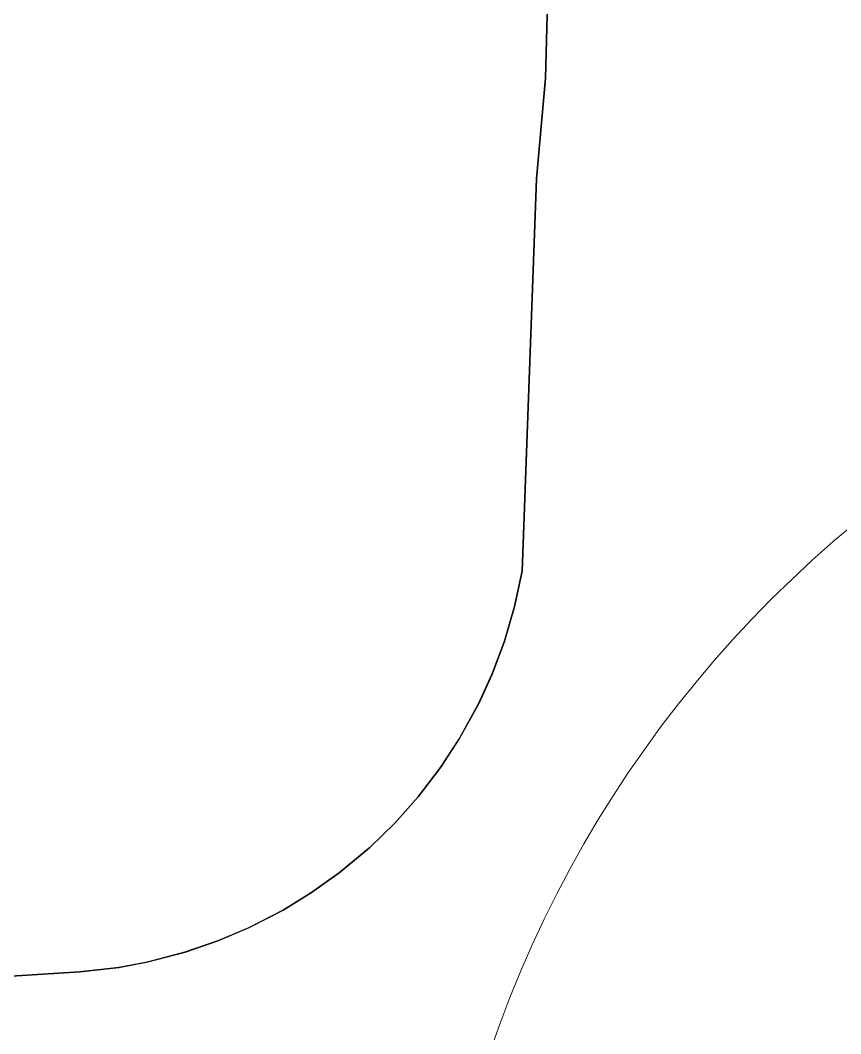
# Model space of a CAD drawing. Header units: inches. Extents: x 2605 to 2965, y 1528 to 1642.
# Drawn here: x 2726.72 to 2743.54, y 1564.58 to 1585.37 of the extents above; entities that cross this region are included whole.
import ezdxf

# ---------------------------------------------------------------- set-up
doc = ezdxf.new("R2010")
doc.units = ezdxf.units.IN
doc.layers.add('table top', color=7, linetype='Continuous')

msp = doc.modelspace()

# ---------------------------------------------------------------- linework, layer by layer
at = {"color": 94, "lineweight": 9}
msp.add_circle((2759.092, 1556.529, 241.162), 24, dxfattribs=at)
at = {"layer": 'table top', "invisible_edges": 15}
for points in [[(2727.94, 1565.852, 19.324), (2723.166, 1565.553, 19.324), (2723.165, 1606.955, 19.324), (2727.94, 1606.657, 19.324)], [(2727.94, 1565.852, 20.5), (2727.94, 1606.657, 20.5), (2723.166, 1606.955, 20.5), (2723.166, 1565.553, 20.5)], [(2727.94, 1606.657, 19.324), (2728.596, 1606.586, 19.324), (2728.74, 1565.944, 19.324), (2727.94, 1565.852, 19.324)], [(2727.94, 1606.657, 20.5), (2727.94, 1565.852, 20.5), (2728.741, 1565.945, 20.5), (2728.593, 1606.586, 20.5)], [(2728.593, 1606.586, 20.5), (2728.741, 1565.945, 20.5), (2729.321, 1566.053, 20.5), (2729.372, 1606.444, 20.5)], [(2728.596, 1606.586, 19.324), (2729.372, 1606.444, 19.324), (2729.33, 1566.055, 19.324), (2728.74, 1565.944, 19.324)], [(2729.372, 1606.444, 20.5), (2729.321, 1566.053, 20.5), (2730.094, 1566.255, 20.5), (2730.094, 1606.254, 20.5)], [(2729.372, 1606.444, 19.324), (2730.092, 1606.254, 19.324), (2730.097, 1566.256, 19.324), (2729.33, 1566.055, 19.324)], [(2730.092, 1606.254, 19.324), (2730.811, 1606.005, 19.324), (2730.768, 1566.487, 19.324), (2730.097, 1566.256, 19.324)], [(2730.094, 1606.254, 20.5), (2730.094, 1566.255, 20.5), (2730.77, 1566.488, 20.5), (2730.811, 1606.005, 20.5)], [(2730.811, 1606.005, 19.324), (2731.537, 1605.688, 19.324), (2731.409, 1566.759, 19.324), (2730.768, 1566.487, 19.324)], [(2730.811, 1606.005, 20.5), (2730.77, 1566.488, 20.5), (2731.406, 1566.758, 20.5), (2731.538, 1605.688, 20.5)], [(2731.538, 1605.688, 20.5), (2731.406, 1566.758, 20.5), (2732.106, 1567.119, 20.5), (2732.109, 1605.388, 20.5)], [(2731.537, 1605.688, 19.324), (2732.104, 1605.391, 19.324), (2732.108, 1567.12, 19.324), (2731.409, 1566.759, 19.324)], [(2732.104, 1605.391, 19.324), (2732.741, 1604.998, 19.324), (2732.691, 1567.478, 19.324), (2732.108, 1567.12, 19.324)], [(2732.109, 1605.388, 20.5), (2732.106, 1567.119, 20.5), (2732.69, 1567.477, 20.5), (2732.74, 1604.998, 20.5)], [(2732.74, 1604.998, 20.5), (2732.69, 1567.477, 20.5), (2733.256, 1567.88, 20.5), (2733.358, 1604.549, 20.5)], [(2732.741, 1604.998, 19.324), (2733.36, 1604.547, 19.324), (2733.257, 1567.882, 19.324), (2732.691, 1567.478, 19.324)], [(2733.358, 1604.549, 20.5), (2733.256, 1567.88, 20.5), (2733.882, 1568.403, 20.5), (2733.882, 1604.106, 20.5)], [(2733.36, 1604.547, 19.324), (2733.882, 1604.106, 19.324), (2733.882, 1568.403, 19.324), (2733.257, 1567.882, 19.324)], [(2733.882, 1604.106, 19.324), (2734.471, 1603.526, 19.324), (2734.396, 1568.903, 19.324), (2733.882, 1568.403, 19.324)], [(2733.882, 1604.106, 20.5), (2733.882, 1568.403, 20.5), (2734.39, 1568.898, 20.5), (2734.468, 1603.529, 20.5)], [(2734.468, 1603.529, 20.5), (2734.39, 1568.898, 20.5), (2734.876, 1569.443, 20.5), (2734.884, 1603.056, 20.5)], [(2734.471, 1603.526, 19.324), (2734.885, 1603.054, 19.324), (2734.876, 1569.444, 19.324), (2734.396, 1568.903, 19.324)], [(2734.884, 1603.056, 20.5), (2734.876, 1569.443, 20.5), (2735.334, 1570.043, 20.5), (2735.335, 1602.464, 20.5)], [(2734.885, 1603.054, 19.324), (2735.334, 1602.464, 19.324), (2735.335, 1570.046, 19.324), (2734.876, 1569.444, 19.324)], [(2735.334, 1602.464, 19.324), (2735.7, 1601.908, 19.324), (2735.723, 1570.639, 19.324), (2735.335, 1570.046, 19.324)], [(2735.335, 1602.464, 20.5), (2735.334, 1570.043, 20.5), (2735.725, 1570.642, 20.5), (2735.704, 1601.9, 20.5)], [(2735.7, 1601.908, 19.324), (2736.059, 1601.266, 19.324), (2736.114, 1571.351, 19.324), (2735.723, 1570.639, 19.324)], [(2735.704, 1601.9, 20.5), (2735.725, 1570.642, 20.5), (2736.116, 1571.355, 20.5), (2736.059, 1601.266, 20.5)], [(2736.059, 1601.266, 19.324), (2736.392, 1600.546, 19.324), (2736.392, 1571.962, 19.324), (2736.114, 1571.351, 19.324)], [(2736.059, 1601.266, 20.5), (2736.116, 1571.355, 20.5), (2736.391, 1571.96, 20.5), (2736.393, 1600.546, 20.5)], [(2736.393, 1600.546, 20.5), (2736.391, 1571.96, 20.5), (2736.643, 1572.632, 20.5), (2736.664, 1599.813, 20.5)], [(2736.392, 1600.546, 19.324), (2736.663, 1599.815, 19.324), (2736.642, 1572.631, 19.324), (2736.392, 1571.962, 19.324)], [(2736.663, 1599.815, 19.324), (2736.866, 1599.105, 19.324), (2736.852, 1573.347, 19.324), (2736.642, 1572.631, 19.324)], [(2736.664, 1599.813, 20.5), (2736.643, 1572.632, 20.5), (2736.851, 1573.345, 20.5), (2736.863, 1599.115, 20.5)], [(2736.863, 1599.115, 20.5), (2736.851, 1573.345, 20.5), (2737.005, 1574.066, 20.5), (2737.005, 1598.443, 20.5)], [(2736.866, 1599.105, 19.324), (2737.005, 1598.443, 19.324), (2737.005, 1574.066, 19.324), (2736.852, 1573.347, 19.324)], [(2737.005, 1598.443, 19.324), (2737.304, 1590.39, 19.324), (2737.303, 1582.113, 19.324), (2737.005, 1574.066, 19.324)], [(2737.005, 1598.443, 20.5), (2737.005, 1574.066, 20.5), (2737.304, 1582.117, 20.5), (2737.304, 1590.391, 20.5)], [(2737.304, 1590.39, 19.324), (2737.483, 1588.321, 19.324), (2737.483, 1584.176, 19.324), (2737.303, 1582.113, 19.324)], [(2737.304, 1590.391, 20.5), (2737.304, 1582.117, 20.5), (2737.483, 1584.182, 20.5), (2737.483, 1588.327, 20.5)], [(2737.483, 1588.327, 20.5), (2737.483, 1584.182, 20.5), (2737.543, 1586.254, 20.5)], [(2737.483, 1588.321, 19.324), (2737.543, 1586.254, 19.324), (2737.483, 1584.176, 19.324)]]:
    msp.add_3dface(points, dxfattribs=at)
at = {"layer": 'table top'}
for points in [[(2737.483, 1584.182, 148.302), (2737.483, 1584.176, 147.126), (2737.543, 1586.254, 147.126), (2737.543, 1586.254, 148.302)], [(2737.304, 1582.117, 148.302), (2737.303, 1582.113, 147.126), (2737.483, 1584.176, 147.126), (2737.483, 1584.182, 148.302)], [(2737.005, 1574.066, 148.302), (2737.005, 1574.066, 147.126), (2737.303, 1582.113, 147.126), (2737.304, 1582.117, 148.302)], [(2736.851, 1573.345, 148.302), (2736.852, 1573.347, 147.126), (2737.005, 1574.066, 147.126), (2737.005, 1574.066, 148.302)], [(2736.643, 1572.632, 148.302), (2736.642, 1572.631, 147.126), (2736.852, 1573.347, 147.126), (2736.851, 1573.345, 148.302)], [(2736.391, 1571.96, 148.302), (2736.392, 1571.962, 147.126), (2736.642, 1572.631, 147.126), (2736.643, 1572.632, 148.302)], [(2736.116, 1571.355, 148.302), (2736.114, 1571.351, 147.126), (2736.392, 1571.962, 147.126), (2736.391, 1571.96, 148.302)], [(2735.725, 1570.642, 148.302), (2735.723, 1570.639, 147.126), (2736.114, 1571.351, 147.126), (2736.116, 1571.355, 148.302)], [(2735.334, 1570.043, 148.302), (2735.335, 1570.046, 147.126), (2735.723, 1570.639, 147.126), (2735.725, 1570.642, 148.302)], [(2734.876, 1569.443, 148.302), (2734.876, 1569.444, 147.126), (2735.335, 1570.046, 147.126), (2735.334, 1570.043, 148.302)], [(2734.39, 1568.898, 148.302), (2734.396, 1568.903, 147.126), (2734.876, 1569.444, 147.126), (2734.876, 1569.443, 148.302)], [(2733.882, 1568.403, 148.302), (2733.882, 1568.403, 147.126), (2734.396, 1568.903, 147.126), (2734.39, 1568.898, 148.302)], [(2733.256, 1567.88, 148.302), (2733.257, 1567.882, 147.126), (2733.882, 1568.403, 147.126), (2733.882, 1568.403, 148.302)], [(2732.69, 1567.477, 148.302), (2732.691, 1567.478, 147.126), (2733.257, 1567.882, 147.126), (2733.256, 1567.88, 148.302)], [(2732.106, 1567.119, 148.302), (2732.108, 1567.12, 147.126), (2732.691, 1567.478, 147.126), (2732.69, 1567.477, 148.302)], [(2731.406, 1566.758, 148.302), (2731.409, 1566.759, 147.126), (2732.108, 1567.12, 147.126), (2732.106, 1567.119, 148.302)], [(2730.77, 1566.488, 148.302), (2730.768, 1566.487, 147.126), (2731.409, 1566.759, 147.126), (2731.406, 1566.758, 148.302)], [(2730.094, 1566.255, 148.302), (2730.097, 1566.256, 147.126), (2730.768, 1566.487, 147.126), (2730.77, 1566.488, 148.302)], [(2729.321, 1566.053, 148.302), (2729.33, 1566.055, 147.126), (2730.097, 1566.256, 147.126), (2730.094, 1566.255, 148.302)], [(2728.741, 1565.945, 148.302), (2728.74, 1565.944, 147.126), (2729.33, 1566.055, 147.126), (2729.321, 1566.053, 148.302)], [(2723.166, 1565.553, 148.302), (2723.166, 1565.553, 147.126), (2727.94, 1565.852, 147.126), (2727.94, 1565.852, 148.302)], [(2727.94, 1565.852, 148.302), (2727.94, 1565.852, 147.126), (2728.74, 1565.944, 147.126), (2728.741, 1565.945, 148.302)]]:
    msp.add_3dface(points, dxfattribs=at)

doc.saveas('drawing.dxf')
